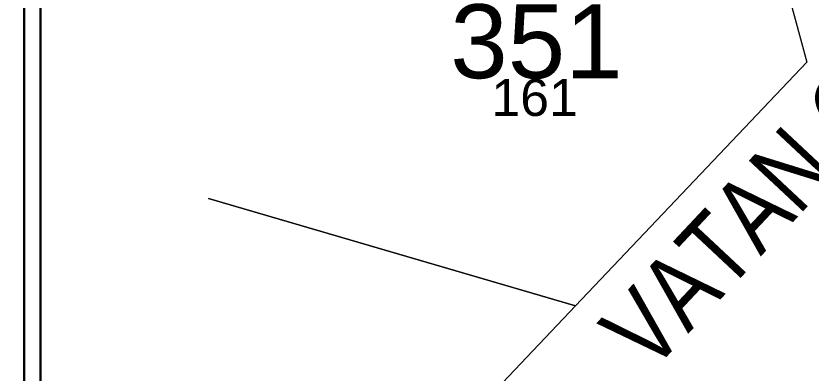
# Model space of a CAD drawing. Header units: millimetres. Extents: x 2232 to 85269, y -3593 to 5869.
# Drawn here: x 7216 to 8184, y 3600 to 4035 of the extents above; entities that cross this region are included whole.
import ezdxf

# ---------------------------------------------------------------- set-up
doc = ezdxf.new("R2010")
doc.units = ezdxf.units.MM
doc.layers.add('LINES', color=50, linetype='Continuous')
doc.layers.add('Yazi', color=7, linetype='Continuous')
for name, color, linetype, lineweight in [('sıva iç', 21, 'Continuous', 0), ('çerceve', 4, 'Continuous', 30), ('ÖLÇÜ İÇ', 7, 'Continuous', 9)]:
    doc.layers.add(name, color=color, linetype=linetype, lineweight=lineweight)
doc.styles.add('m2', font='arial.ttf', dxfattribs={"width": 0.8, "height": 16})
doc.styles.get("Standard").update_dxf_attribs({"font": 'arial.ttf'})

# ---------------------------------------------------------------- blocks, each defined once
blk = doc.blocks.new('fgfd')
for points in [[(1145336, -436678.4, -138060.7), (1146333.5, -436970.1, -138060.7), (1146652.7, -438150.8, -138060.7), (1145527.2, -439339, -138060.7), (1143740.1, -438816.5, -138060.7)], [(1143740.1, -438816.5, -138060.7), (1145527.2, -439339, -138060.7), (1144255.5, -440681.5, -138060.7)]]:
    blk.add_polyline3d(points)
at = {"layer": 'LINES', "linetype": 'Continuous', "style": 'm2', "width": 0.8}
blk.add_text('VATAN CAD.', height=361.38, rotation=46.868, dxfattribs=at).set_placement((1145890.3, -439672.2))
at = {"layer": 'Yazi'}
for s, height, p in [('351', 360, (1144917.2, -438229.6, -138060.7)), ('161', 180, (1145117.9, -438413.6, -138060.7))]:
    blk.add_text(s, height=height, dxfattribs=at).set_placement(p)
blk = doc.blocks.new('GGGGG')
at = {"layer": 'sıva iç'}
blk.add_blockref('fgfd', (0, 0), dxfattribs=at)

msp = doc.modelspace()

# ---------------------------------------------------------------- linework, layer by layer
at = {"layer": 'çerceve'}
for points in [[(7226.46, 1368.75), (3332.36, 1368.75), (3332.36, 5868.75), (7226.46, 5868.75)], [(11120.55, 1368.75), (7226.46, 1368.75), (7226.46, 5868.75), (11120.55, 5868.75)], [(11100.55, 1389.19), (7246.46, 1388.75), (7246.46, 5851.25), (11100.55, 5851.25)]]:
    msp.add_lwpolyline(points, close=True, dxfattribs=at)

# ---------------------------------------------------------------- block references
at = {"layer": 'ÖLÇÜ İÇ', "xscale": 0.25, "yscale": 0.25, "zscale": 0.25}
msp.add_blockref('GGGGG', (-278484.47, 113516.85), dxfattribs=at)

doc.saveas('drawing.dxf')
